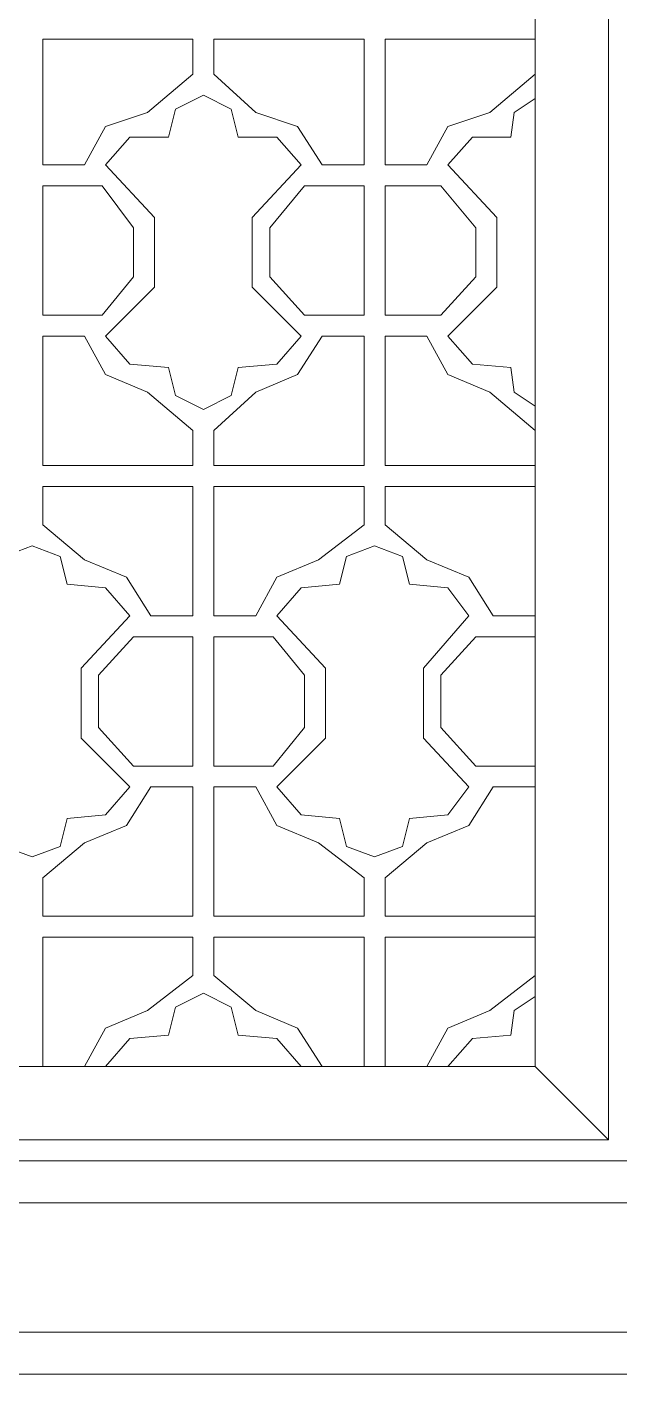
# Model space of a CAD drawing. Header units: centimetres. Extents: x -9.2 to 10.9, y -11.6 to 10.5.
# Drawn here: x -5.15 to -2.19, y -11.57 to -4.84 of the extents above; entities that cross this region are included whole.
import ezdxf

# ---------------------------------------------------------------- set-up
doc = ezdxf.new("R2010")
doc.units = ezdxf.units.CM
doc.header["$MEASUREMENT"] = 0
doc.layers.add('layer 1', color=7, linetype='Continuous')

msp = doc.modelspace()

# ---------------------------------------------------------------- linework, layer by layer
at = {"layer": 'layer 1', "color": 250, "lineweight": 0}
for points, knots in [([(-9.19759, 10.45281), (-9.19759, 10.45281), (10.90362, 10.45281), (10.90362, 10.45281), (10.90362, 10.45281), (10.90362, 10.45281), (10.90362, -11.56967), (10.90362, -11.56967), (10.90362, -11.56967), (10.90362, -11.56967), (-9.19759, -11.56967), (-9.19759, -11.56967), (-9.19759, -11.56967), (-9.19759, -11.56967), (-9.19759, 10.45281), (-9.19759, 10.45281)], [0, 0, 0, 0, 0.25, 0.25, 0.25, 0.25, 0.5, 0.5, 0.5, 0.5, 0.75, 0.75, 0.75, 0.75, 1, 1, 1, 1]), ([(-8.98821, 10.2432), (-8.98821, 10.2432), (10.69401, 10.2432), (10.69401, 10.2432), (10.69401, 10.2432), (10.69401, 10.2432), (10.69401, -11.36006), (10.69401, -11.36006), (10.69401, -11.36006), (10.69401, -11.36006), (-8.98821, -11.36006), (-8.98821, -11.36006), (-8.98821, -11.36006), (-8.98821, -11.36006), (-8.98821, 10.2432), (-8.98821, 10.2432)], [0, 0, 0, 0, 0.25, 0.25, 0.25, 0.25, 0.5, 0.5, 0.5, 0.5, 0.75, 0.75, 0.75, 0.75, 1, 1, 1, 1]), ([(-8.34187, 9.59709), (-8.34187, 9.59709), (10.0479, 9.59709), (10.0479, 9.59709), (10.0479, 9.59709), (10.0479, 9.59709), (10.0479, -10.71372), (10.0479, -10.71372), (10.0479, -10.71372), (10.0479, -10.71372), (-8.34187, -10.71372), (-8.34187, -10.71372), (-8.34187, -10.71372), (-8.34187, -10.71372), (-8.34187, 9.59709), (-8.34187, 9.59709)], [0, 0, 0, 0, 0.25, 0.25, 0.25, 0.25, 0.5, 0.5, 0.5, 0.5, 0.75, 0.75, 0.75, 0.75, 1, 1, 1, 1]), ([(-2.14223, -10.50434), (-2.14223, -10.50434), (-2.14223, 9.38748), (-2.14223, 9.38748), (-2.14223, 9.38748), (-2.14223, 9.38748), (-8.13249, 9.38748), (-8.13249, 9.38748), (-8.13249, 9.38748), (-8.13249, 9.38748), (-8.13249, -10.50434), (-8.13249, -10.50434), (-8.13249, -10.50434), (-8.13249, -10.50434), (-2.14223, -10.50434), (-2.14223, -10.50434)], [0, 0, 0, 0, 0.25, 0.25, 0.25, 0.25, 0.5, 0.5, 0.5, 0.5, 0.75, 0.75, 0.75, 0.75, 1, 1, 1, 1]), ([(-8.01018, -10.39953), (-8.01018, -10.39953), (-2.24703, -10.39953), (-2.24703, -10.39953), (-2.24703, -10.39953), (-2.24703, -10.39953), (-2.24703, 9.28268), (-2.24703, 9.28268), (-2.24703, 9.28268), (-2.24703, 9.28268), (-8.01018, 9.28268), (-8.01018, 9.28268), (-8.01018, 9.28268), (-8.01018, 9.28268), (-8.01018, -10.39953), (-8.01018, -10.39953)], [0, 0, 0, 0, 0.25, 0.25, 0.25, 0.25, 0.5, 0.5, 0.5, 0.5, 0.75, 0.75, 0.75, 0.75, 1, 1, 1, 1]), ([(-2.61374, -1.1435), (-2.61374, -1.1435), (-2.61374, 7.08222), (-2.61374, 7.08222), (-2.61374, 7.08222), (-2.61374, 7.08222), (-7.64347, 7.08222), (-7.64347, 7.08222), (-7.64347, 7.08222), (-7.64347, 7.08222), (-7.64347, -1.1435), (-7.64347, -1.1435), (-7.64347, -1.1435), (-7.64347, -1.1435), (-7.64347, -10.03283), (-7.64347, -10.03283), (-7.64347, -10.03283), (-7.64347, -10.03283), (-2.61374, -10.03283), (-2.61374, -10.03283), (-2.61374, -10.03283), (-2.61374, -10.03283), (-2.61374, -1.1435), (-2.61374, -1.1435)], [0, 0, 0, 0, 0.1666667, 0.1666667, 0.1666667, 0.1666667, 0.3333333, 0.3333333, 0.3333333, 0.3333333, 0.5, 0.5, 0.5, 0.5, 0.6666667, 0.6666667, 0.6666667, 0.6666667, 0.8333333, 0.8333333, 0.8333333, 0.8333333, 1, 1, 1, 1]), ([(-2.61374, -4.89829), (-2.61374, -4.89829), (-3.36465, -4.89829), (-3.36465, -4.89829), (-3.36465, -4.89829), (-3.36465, -4.89829), (-3.36465, -5.5269), (-3.36465, -5.5269), (-3.36465, -5.5269), (-3.36465, -5.5269), (-3.15504, -5.5269), (-3.15504, -5.5269)], [0, 0, 0, 0, 0.3333333, 0.3333333, 0.3333333, 0.3333333, 0.6666667, 0.6666667, 0.6666667, 0.6666667, 1, 1, 1, 1]), ([(-4.27289, -5.1777), (-4.27289, -5.1777), (-4.41248, -5.24749), (-4.41248, -5.24749), (-4.41248, -5.24749), (-4.41248, -5.24749), (-4.44749, -5.38731), (-4.44749, -5.38731)], [0, 0, 0, 0, 0.5, 0.5, 0.5, 0.5, 1, 1, 1, 1]), ([(-4.09806, -5.38731), (-4.09806, -5.38731), (-4.13307, -5.24749), (-4.13307, -5.24749), (-4.13307, -5.24749), (-4.13307, -5.24749), (-4.27289, -5.1777), (-4.27289, -5.1777)], [0, 0, 0, 0, 0.5, 0.5, 0.5, 0.5, 1, 1, 1, 1]), ([(-2.61374, -5.1952), (-2.61374, -5.1952), (-2.71854, -5.265), (-2.71854, -5.265), (-2.71854, -5.265), (-2.71854, -5.265), (-2.73605, -5.38731), (-2.73605, -5.38731)], [0, 0, 0, 0, 0.5, 0.5, 0.5, 0.5, 1, 1, 1, 1]), ([(-4.55229, -5.265), (-4.55229, -5.265), (-4.7619, -5.33479), (-4.7619, -5.33479), (-4.7619, -5.33479), (-4.7619, -5.33479), (-4.86648, -5.5269), (-4.86648, -5.5269)], [0, 0, 0, 0, 0.5, 0.5, 0.5, 0.5, 1, 1, 1, 1]), ([(-3.67907, -5.5269), (-3.67907, -5.5269), (-3.80138, -5.33479), (-3.80138, -5.33479), (-3.80138, -5.33479), (-3.80138, -5.33479), (-4.01076, -5.265), (-4.01076, -5.265)], [0, 0, 0, 0, 0.5, 0.5, 0.5, 0.5, 1, 1, 1, 1]), ([(-2.84085, -5.265), (-2.84085, -5.265), (-3.05024, -5.33479), (-3.05024, -5.33479), (-3.05024, -5.33479), (-3.05024, -5.33479), (-3.15504, -5.5269), (-3.15504, -5.5269)], [0, 0, 0, 0, 0.5, 0.5, 0.5, 0.5, 1, 1, 1, 1]), ([(-4.44749, -5.38731), (-4.44749, -5.38731), (-4.63959, -5.38731), (-4.63959, -5.38731), (-4.63959, -5.38731), (-4.63959, -5.38731), (-4.7619, -5.5269), (-4.7619, -5.5269)], [0, 0, 0, 0, 0.5, 0.5, 0.5, 0.5, 1, 1, 1, 1]), ([(-3.78387, -5.5269), (-3.78387, -5.5269), (-3.90596, -5.38731), (-3.90596, -5.38731), (-3.90596, -5.38731), (-3.90596, -5.38731), (-4.09806, -5.38731), (-4.09806, -5.38731)], [0, 0, 0, 0, 0.5, 0.5, 0.5, 0.5, 1, 1, 1, 1]), ([(-2.73605, -5.38731), (-2.73605, -5.38731), (-2.92815, -5.38731), (-2.92815, -5.38731), (-2.92815, -5.38731), (-2.92815, -5.38731), (-3.05024, -5.5269), (-3.05024, -5.5269)], [0, 0, 0, 0, 0.5, 0.5, 0.5, 0.5, 1, 1, 1, 1]), ([(-4.7619, -6.38261), (-4.7619, -6.38261), (-4.51728, -6.13822), (-4.51728, -6.13822), (-4.51728, -6.13822), (-4.51728, -6.13822), (-4.51728, -5.78902), (-4.51728, -5.78902), (-4.51728, -5.78902), (-4.51728, -5.78902), (-4.7619, -5.5269), (-4.7619, -5.5269)], [0, 0, 0, 0, 0.3333333, 0.3333333, 0.3333333, 0.3333333, 0.6666667, 0.6666667, 0.6666667, 0.6666667, 1, 1, 1, 1]), ([(-3.78387, -5.5269), (-3.78387, -5.5269), (-4.02827, -5.78902), (-4.02827, -5.78902), (-4.02827, -5.78902), (-4.02827, -5.78902), (-4.02827, -6.13822), (-4.02827, -6.13822), (-4.02827, -6.13822), (-4.02827, -6.13822), (-3.78387, -6.38261), (-3.78387, -6.38261)], [0, 0, 0, 0, 0.3333333, 0.3333333, 0.3333333, 0.3333333, 0.6666667, 0.6666667, 0.6666667, 0.6666667, 1, 1, 1, 1]), ([(-3.05024, -6.38261), (-3.05024, -6.38261), (-2.80584, -6.13822), (-2.80584, -6.13822), (-2.80584, -6.13822), (-2.80584, -6.13822), (-2.80584, -5.78902), (-2.80584, -5.78902), (-2.80584, -5.78902), (-2.80584, -5.78902), (-3.05024, -5.5269), (-3.05024, -5.5269)], [0, 0, 0, 0, 0.3333333, 0.3333333, 0.3333333, 0.3333333, 0.6666667, 0.6666667, 0.6666667, 0.6666667, 1, 1, 1, 1]), ([(-4.77918, -6.27781), (-4.77918, -6.27781), (-4.62209, -6.08571), (-4.62209, -6.08571), (-4.62209, -6.08571), (-4.62209, -6.08571), (-4.62209, -5.84131), (-4.62209, -5.84131), (-4.62209, -5.84131), (-4.62209, -5.84131), (-4.77918, -5.6317), (-4.77918, -5.6317)], [0, 0, 0, 0, 0.3333333, 0.3333333, 0.3333333, 0.3333333, 0.6666667, 0.6666667, 0.6666667, 0.6666667, 1, 1, 1, 1]), ([(-3.76637, -5.6317), (-3.76637, -5.6317), (-3.94097, -5.84131), (-3.94097, -5.84131), (-3.94097, -5.84131), (-3.94097, -5.84131), (-3.94097, -6.08571), (-3.94097, -6.08571), (-3.94097, -6.08571), (-3.94097, -6.08571), (-3.76637, -6.27781), (-3.76637, -6.27781)], [0, 0, 0, 0, 0.3333333, 0.3333333, 0.3333333, 0.3333333, 0.6666667, 0.6666667, 0.6666667, 0.6666667, 1, 1, 1, 1]), ([(-3.08525, -6.27781), (-3.08525, -6.27781), (-2.91065, -6.08571), (-2.91065, -6.08571), (-2.91065, -6.08571), (-2.91065, -6.08571), (-2.91065, -5.84131), (-2.91065, -5.84131), (-2.91065, -5.84131), (-2.91065, -5.84131), (-3.08525, -5.6317), (-3.08525, -5.6317)], [0, 0, 0, 0, 0.3333333, 0.3333333, 0.3333333, 0.3333333, 0.6666667, 0.6666667, 0.6666667, 0.6666667, 1, 1, 1, 1]), ([(-4.86648, -6.38261), (-4.86648, -6.38261), (-4.7619, -6.57472), (-4.7619, -6.57472), (-4.7619, -6.57472), (-4.7619, -6.57472), (-4.55229, -6.66224), (-4.55229, -6.66224)], [0, 0, 0, 0, 0.5, 0.5, 0.5, 0.5, 1, 1, 1, 1]), ([(-4.7619, -6.38261), (-4.7619, -6.38261), (-4.63959, -6.52243), (-4.63959, -6.52243), (-4.63959, -6.52243), (-4.63959, -6.52243), (-4.44749, -6.53993), (-4.44749, -6.53993)], [0, 0, 0, 0, 0.5, 0.5, 0.5, 0.5, 1, 1, 1, 1]), ([(-4.09806, -6.53993), (-4.09806, -6.53993), (-3.90596, -6.52243), (-3.90596, -6.52243), (-3.90596, -6.52243), (-3.90596, -6.52243), (-3.78387, -6.38261), (-3.78387, -6.38261)], [0, 0, 0, 0, 0.5, 0.5, 0.5, 0.5, 1, 1, 1, 1]), ([(-4.01076, -6.66224), (-4.01076, -6.66224), (-3.80138, -6.57472), (-3.80138, -6.57472), (-3.80138, -6.57472), (-3.80138, -6.57472), (-3.67907, -6.38261), (-3.67907, -6.38261)], [0, 0, 0, 0, 0.5, 0.5, 0.5, 0.5, 1, 1, 1, 1]), ([(-3.15504, -6.38261), (-3.15504, -6.38261), (-3.36465, -6.38261), (-3.36465, -6.38261), (-3.36465, -6.38261), (-3.36465, -6.38261), (-3.36465, -7.02895), (-3.36465, -7.02895), (-3.36465, -7.02895), (-3.36465, -7.02895), (-2.61374, -7.02895), (-2.61374, -7.02895)], [0, 0, 0, 0, 0.3333333, 0.3333333, 0.3333333, 0.3333333, 0.6666667, 0.6666667, 0.6666667, 0.6666667, 1, 1, 1, 1]), ([(-3.15504, -6.38261), (-3.15504, -6.38261), (-3.05024, -6.57472), (-3.05024, -6.57472), (-3.05024, -6.57472), (-3.05024, -6.57472), (-2.84085, -6.66224), (-2.84085, -6.66224)], [0, 0, 0, 0, 0.5, 0.5, 0.5, 0.5, 1, 1, 1, 1]), ([(-3.05024, -6.38261), (-3.05024, -6.38261), (-2.92815, -6.52243), (-2.92815, -6.52243), (-2.92815, -6.52243), (-2.92815, -6.52243), (-2.73605, -6.53993), (-2.73605, -6.53993)], [0, 0, 0, 0, 0.5, 0.5, 0.5, 0.5, 1, 1, 1, 1]), ([(-4.44749, -6.53993), (-4.44749, -6.53993), (-4.41248, -6.67952), (-4.41248, -6.67952), (-4.41248, -6.67952), (-4.41248, -6.67952), (-4.27289, -6.74954), (-4.27289, -6.74954)], [0, 0, 0, 0, 0.5, 0.5, 0.5, 0.5, 1, 1, 1, 1]), ([(-4.27289, -6.74954), (-4.27289, -6.74954), (-4.13307, -6.67952), (-4.13307, -6.67952), (-4.13307, -6.67952), (-4.13307, -6.67952), (-4.09806, -6.53993), (-4.09806, -6.53993)], [0, 0, 0, 0, 0.5, 0.5, 0.5, 0.5, 1, 1, 1, 1]), ([(-2.73605, -6.53993), (-2.73605, -6.53993), (-2.71854, -6.66224), (-2.71854, -6.66224), (-2.71854, -6.66224), (-2.71854, -6.66224), (-2.61374, -6.73204), (-2.61374, -6.73204)], [0, 0, 0, 0, 0.5, 0.5, 0.5, 0.5, 1, 1, 1, 1]), ([(-2.61374, -7.13375), (-2.61374, -7.13375), (-3.36465, -7.13375), (-3.36465, -7.13375), (-3.36465, -7.13375), (-3.36465, -7.13375), (-3.36465, -7.32586), (-3.36465, -7.32586), (-3.36465, -7.32586), (-3.36465, -7.32586), (-3.15504, -7.50046), (-3.15504, -7.50046)], [0, 0, 0, 0, 0.3333333, 0.3333333, 0.3333333, 0.3333333, 0.6666667, 0.6666667, 0.6666667, 0.6666667, 1, 1, 1, 1]), ([(-5.12861, -7.43066), (-5.12861, -7.43066), (-5.2682, -7.48295), (-5.2682, -7.48295), (-5.2682, -7.48295), (-5.2682, -7.48295), (-5.30321, -7.62277), (-5.30321, -7.62277)], [0, 0, 0, 0, 0.5, 0.5, 0.5, 0.5, 1, 1, 1, 1]), ([(-4.95401, -7.62277), (-4.95401, -7.62277), (-4.98879, -7.48295), (-4.98879, -7.48295), (-4.98879, -7.48295), (-4.98879, -7.48295), (-5.12861, -7.43066), (-5.12861, -7.43066)], [0, 0, 0, 0, 0.5, 0.5, 0.5, 0.5, 1, 1, 1, 1]), ([(-3.41717, -7.43066), (-3.41717, -7.43066), (-3.55676, -7.48295), (-3.55676, -7.48295), (-3.55676, -7.48295), (-3.55676, -7.48295), (-3.59177, -7.62277), (-3.59177, -7.62277)], [0, 0, 0, 0, 0.5, 0.5, 0.5, 0.5, 1, 1, 1, 1]), ([(-3.24234, -7.62277), (-3.24234, -7.62277), (-3.27735, -7.48295), (-3.27735, -7.48295), (-3.27735, -7.48295), (-3.27735, -7.48295), (-3.41717, -7.43066), (-3.41717, -7.43066)], [0, 0, 0, 0, 0.5, 0.5, 0.5, 0.5, 1, 1, 1, 1]), ([(-4.53479, -7.77986), (-4.53479, -7.77986), (-4.6571, -7.58776), (-4.6571, -7.58776), (-4.6571, -7.58776), (-4.6571, -7.58776), (-4.86648, -7.50046), (-4.86648, -7.50046)], [0, 0, 0, 0, 0.5, 0.5, 0.5, 0.5, 1, 1, 1, 1]), ([(-3.69657, -7.50046), (-3.69657, -7.50046), (-3.90596, -7.58776), (-3.90596, -7.58776), (-3.90596, -7.58776), (-3.90596, -7.58776), (-4.01076, -7.77986), (-4.01076, -7.77986)], [0, 0, 0, 0, 0.5, 0.5, 0.5, 0.5, 1, 1, 1, 1]), ([(-2.82335, -7.77986), (-2.82335, -7.77986), (-2.94543, -7.58776), (-2.94543, -7.58776), (-2.94543, -7.58776), (-2.94543, -7.58776), (-3.15504, -7.50046), (-3.15504, -7.50046)], [0, 0, 0, 0, 0.5, 0.5, 0.5, 0.5, 1, 1, 1, 1]), ([(-4.63959, -7.77986), (-4.63959, -7.77986), (-4.7619, -7.64005), (-4.7619, -7.64005), (-4.7619, -7.64005), (-4.7619, -7.64005), (-4.95401, -7.62277), (-4.95401, -7.62277)], [0, 0, 0, 0, 0.5, 0.5, 0.5, 0.5, 1, 1, 1, 1]), ([(-3.59177, -7.62277), (-3.59177, -7.62277), (-3.78387, -7.64005), (-3.78387, -7.64005), (-3.78387, -7.64005), (-3.78387, -7.64005), (-3.90596, -7.77986), (-3.90596, -7.77986)], [0, 0, 0, 0, 0.5, 0.5, 0.5, 0.5, 1, 1, 1, 1]), ([(-2.94543, -7.77986), (-2.94543, -7.77986), (-3.05024, -7.64005), (-3.05024, -7.64005), (-3.05024, -7.64005), (-3.05024, -7.64005), (-3.24234, -7.62277), (-3.24234, -7.62277)], [0, 0, 0, 0, 0.5, 0.5, 0.5, 0.5, 1, 1, 1, 1]), ([(-4.63959, -7.77986), (-4.63959, -7.77986), (-4.88399, -8.04176), (-4.88399, -8.04176), (-4.88399, -8.04176), (-4.88399, -8.04176), (-4.88399, -8.39119), (-4.88399, -8.39119), (-4.88399, -8.39119), (-4.88399, -8.39119), (-4.63959, -8.63558), (-4.63959, -8.63558)], [0, 0, 0, 0, 0.3333333, 0.3333333, 0.3333333, 0.3333333, 0.6666667, 0.6666667, 0.6666667, 0.6666667, 1, 1, 1, 1]), ([(-3.90596, -8.63558), (-3.90596, -8.63558), (-3.66156, -8.39119), (-3.66156, -8.39119), (-3.66156, -8.39119), (-3.66156, -8.39119), (-3.66156, -8.04176), (-3.66156, -8.04176), (-3.66156, -8.04176), (-3.66156, -8.04176), (-3.90596, -7.77986), (-3.90596, -7.77986)], [0, 0, 0, 0, 0.3333333, 0.3333333, 0.3333333, 0.3333333, 0.6666667, 0.6666667, 0.6666667, 0.6666667, 1, 1, 1, 1]), ([(-2.94543, -7.77986), (-2.94543, -7.77986), (-3.17255, -8.04176), (-3.17255, -8.04176), (-3.17255, -8.04176), (-3.17255, -8.04176), (-3.17255, -8.39119), (-3.17255, -8.39119), (-3.17255, -8.39119), (-3.17255, -8.39119), (-2.94543, -8.63558), (-2.94543, -8.63558)], [0, 0, 0, 0, 0.3333333, 0.3333333, 0.3333333, 0.3333333, 0.6666667, 0.6666667, 0.6666667, 0.6666667, 1, 1, 1, 1]), ([(-4.62209, -7.88467), (-4.62209, -7.88467), (-4.79669, -8.07677), (-4.79669, -8.07677), (-4.79669, -8.07677), (-4.79669, -8.07677), (-4.79669, -8.33867), (-4.79669, -8.33867), (-4.79669, -8.33867), (-4.79669, -8.33867), (-4.62209, -8.53078), (-4.62209, -8.53078)], [0, 0, 0, 0, 0.3333333, 0.3333333, 0.3333333, 0.3333333, 0.6666667, 0.6666667, 0.6666667, 0.6666667, 1, 1, 1, 1]), ([(-3.92346, -8.53078), (-3.92346, -8.53078), (-3.76637, -8.33867), (-3.76637, -8.33867), (-3.76637, -8.33867), (-3.76637, -8.33867), (-3.76637, -8.07677), (-3.76637, -8.07677), (-3.76637, -8.07677), (-3.76637, -8.07677), (-3.92346, -7.88467), (-3.92346, -7.88467)], [0, 0, 0, 0, 0.3333333, 0.3333333, 0.3333333, 0.3333333, 0.6666667, 0.6666667, 0.6666667, 0.6666667, 1, 1, 1, 1]), ([(-2.61374, -7.88467), (-2.61374, -7.88467), (-2.91065, -7.88467), (-2.91065, -7.88467), (-2.91065, -7.88467), (-2.91065, -7.88467), (-3.08525, -8.07677), (-3.08525, -8.07677), (-3.08525, -8.07677), (-3.08525, -8.07677), (-3.08525, -8.33867), (-3.08525, -8.33867), (-3.08525, -8.33867), (-3.08525, -8.33867), (-2.91065, -8.53078), (-2.91065, -8.53078), (-2.91065, -8.53078), (-2.91065, -8.53078), (-2.61374, -8.53078), (-2.61374, -8.53078)], [0, 0, 0, 0, 0.2, 0.2, 0.2, 0.2, 0.4, 0.4, 0.4, 0.4, 0.6, 0.6, 0.6, 0.6, 0.8, 0.8, 0.8, 0.8, 1, 1, 1, 1]), ([(-4.95401, -8.79268), (-4.95401, -8.79268), (-4.7619, -8.7754), (-4.7619, -8.7754), (-4.7619, -8.7754), (-4.7619, -8.7754), (-4.63959, -8.63558), (-4.63959, -8.63558)], [0, 0, 0, 0, 0.5, 0.5, 0.5, 0.5, 1, 1, 1, 1]), ([(-4.86648, -8.91499), (-4.86648, -8.91499), (-4.6571, -8.82769), (-4.6571, -8.82769), (-4.6571, -8.82769), (-4.6571, -8.82769), (-4.53479, -8.63558), (-4.53479, -8.63558)], [0, 0, 0, 0, 0.5, 0.5, 0.5, 0.5, 1, 1, 1, 1]), ([(-4.01076, -8.63558), (-4.01076, -8.63558), (-3.90596, -8.82769), (-3.90596, -8.82769), (-3.90596, -8.82769), (-3.90596, -8.82769), (-3.69657, -8.91499), (-3.69657, -8.91499)], [0, 0, 0, 0, 0.5, 0.5, 0.5, 0.5, 1, 1, 1, 1]), ([(-3.90596, -8.63558), (-3.90596, -8.63558), (-3.78387, -8.7754), (-3.78387, -8.7754), (-3.78387, -8.7754), (-3.78387, -8.7754), (-3.59177, -8.79268), (-3.59177, -8.79268)], [0, 0, 0, 0, 0.5, 0.5, 0.5, 0.5, 1, 1, 1, 1]), ([(-3.24234, -8.79268), (-3.24234, -8.79268), (-3.05024, -8.7754), (-3.05024, -8.7754), (-3.05024, -8.7754), (-3.05024, -8.7754), (-2.94543, -8.63558), (-2.94543, -8.63558)], [0, 0, 0, 0, 0.5, 0.5, 0.5, 0.5, 1, 1, 1, 1]), ([(-3.15504, -8.91499), (-3.15504, -8.91499), (-2.94543, -8.82769), (-2.94543, -8.82769), (-2.94543, -8.82769), (-2.94543, -8.82769), (-2.82335, -8.63558), (-2.82335, -8.63558)], [0, 0, 0, 0, 0.5, 0.5, 0.5, 0.5, 1, 1, 1, 1]), ([(-5.30321, -8.79268), (-5.30321, -8.79268), (-5.2682, -8.93249), (-5.2682, -8.93249), (-5.2682, -8.93249), (-5.2682, -8.93249), (-5.12861, -8.98478), (-5.12861, -8.98478)], [0, 0, 0, 0, 0.5, 0.5, 0.5, 0.5, 1, 1, 1, 1]), ([(-5.12861, -8.98478), (-5.12861, -8.98478), (-4.98879, -8.93249), (-4.98879, -8.93249), (-4.98879, -8.93249), (-4.98879, -8.93249), (-4.95401, -8.79268), (-4.95401, -8.79268)], [0, 0, 0, 0, 0.5, 0.5, 0.5, 0.5, 1, 1, 1, 1]), ([(-3.59177, -8.79268), (-3.59177, -8.79268), (-3.55676, -8.93249), (-3.55676, -8.93249), (-3.55676, -8.93249), (-3.55676, -8.93249), (-3.41717, -8.98478), (-3.41717, -8.98478)], [0, 0, 0, 0, 0.5, 0.5, 0.5, 0.5, 1, 1, 1, 1]), ([(-3.41717, -8.98478), (-3.41717, -8.98478), (-3.27735, -8.93249), (-3.27735, -8.93249), (-3.27735, -8.93249), (-3.27735, -8.93249), (-3.24234, -8.79268), (-3.24234, -8.79268)], [0, 0, 0, 0, 0.5, 0.5, 0.5, 0.5, 1, 1, 1, 1]), ([(-2.61374, -9.5786), (-2.61374, -9.5786), (-2.84085, -9.7532), (-2.84085, -9.7532), (-2.84085, -9.7532), (-2.84085, -9.7532), (-3.05024, -9.84073), (-3.05024, -9.84073), (-3.05024, -9.84073), (-3.05024, -9.84073), (-3.15504, -10.03283), (-3.15504, -10.03283), (-3.15504, -10.03283), (-3.15504, -10.03283), (-3.36465, -10.03283), (-3.36465, -10.03283), (-3.36465, -10.03283), (-3.36465, -10.03283), (-3.36465, -9.3865), (-3.36465, -9.3865), (-3.36465, -9.3865), (-3.36465, -9.3865), (-2.61374, -9.3865), (-2.61374, -9.3865)], [0, 0, 0, 0, 0.1666667, 0.1666667, 0.1666667, 0.1666667, 0.3333333, 0.3333333, 0.3333333, 0.3333333, 0.5, 0.5, 0.5, 0.5, 0.6666667, 0.6666667, 0.6666667, 0.6666667, 0.8333333, 0.8333333, 0.8333333, 0.8333333, 1, 1, 1, 1]), ([(-4.27289, -9.6659), (-4.27289, -9.6659), (-4.41248, -9.73592), (-4.41248, -9.73592), (-4.41248, -9.73592), (-4.41248, -9.73592), (-4.44749, -9.87551), (-4.44749, -9.87551)], [0, 0, 0, 0, 0.5, 0.5, 0.5, 0.5, 1, 1, 1, 1]), ([(-4.09806, -9.87551), (-4.09806, -9.87551), (-4.13307, -9.73592), (-4.13307, -9.73592), (-4.13307, -9.73592), (-4.13307, -9.73592), (-4.27289, -9.6659), (-4.27289, -9.6659)], [0, 0, 0, 0, 0.5, 0.5, 0.5, 0.5, 1, 1, 1, 1]), ([(-2.61374, -9.68341), (-2.61374, -9.68341), (-2.71854, -9.7532), (-2.71854, -9.7532), (-2.71854, -9.7532), (-2.71854, -9.7532), (-2.73605, -9.87551), (-2.73605, -9.87551), (-2.73605, -9.87551), (-2.73605, -9.87551), (-2.92815, -9.89302), (-2.92815, -9.89302), (-2.92815, -9.89302), (-2.92815, -9.89302), (-3.05024, -10.03283), (-3.05024, -10.03283)], [0, 0, 0, 0, 0.25, 0.25, 0.25, 0.25, 0.5, 0.5, 0.5, 0.5, 0.75, 0.75, 0.75, 0.75, 1, 1, 1, 1]), ([(-4.55229, -9.7532), (-4.55229, -9.7532), (-4.7619, -9.84073), (-4.7619, -9.84073), (-4.7619, -9.84073), (-4.7619, -9.84073), (-4.86648, -10.03283), (-4.86648, -10.03283)], [0, 0, 0, 0, 0.5, 0.5, 0.5, 0.5, 1, 1, 1, 1]), ([(-3.67907, -10.03283), (-3.67907, -10.03283), (-3.80138, -9.84073), (-3.80138, -9.84073), (-3.80138, -9.84073), (-3.80138, -9.84073), (-4.01076, -9.7532), (-4.01076, -9.7532)], [0, 0, 0, 0, 0.5, 0.5, 0.5, 0.5, 1, 1, 1, 1]), ([(-4.44749, -9.87551), (-4.44749, -9.87551), (-4.63959, -9.89302), (-4.63959, -9.89302), (-4.63959, -9.89302), (-4.63959, -9.89302), (-4.7619, -10.03283), (-4.7619, -10.03283)], [0, 0, 0, 0, 0.5, 0.5, 0.5, 0.5, 1, 1, 1, 1]), ([(-3.78387, -10.03283), (-3.78387, -10.03283), (-3.90596, -9.89302), (-3.90596, -9.89302), (-3.90596, -9.89302), (-3.90596, -9.89302), (-4.09806, -9.87551), (-4.09806, -9.87551)], [0, 0, 0, 0, 0.5, 0.5, 0.5, 0.5, 1, 1, 1, 1])]:
    msp.add_open_spline(points, degree=3, knots=knots, dxfattribs=at)
for points in [[(-5.07609, -5.5269), (-5.07609, -5.5269), (-5.07609, -4.89829), (-5.07609, -4.89829)], [(-5.07609, -4.89829), (-5.07609, -4.89829), (-4.32518, -4.89829), (-4.32518, -4.89829)], [(-4.32518, -4.89829), (-4.32518, -4.89829), (-4.32518, -5.07289), (-4.32518, -5.07289)], [(-4.22037, -5.07289), (-4.22037, -5.07289), (-4.22037, -4.89829), (-4.22037, -4.89829)], [(-4.22037, -4.89829), (-4.22037, -4.89829), (-3.46946, -4.89829), (-3.46946, -4.89829)], [(-3.46946, -4.89829), (-3.46946, -4.89829), (-3.46946, -5.5269), (-3.46946, -5.5269)], [(-4.32518, -5.07289), (-4.32518, -5.07289), (-4.55229, -5.265), (-4.55229, -5.265)], [(-4.01076, -5.265), (-4.01076, -5.265), (-4.22037, -5.07289), (-4.22037, -5.07289)], [(-2.61374, -5.07289), (-2.61374, -5.07289), (-2.84085, -5.265), (-2.84085, -5.265)], [(-4.86648, -5.5269), (-4.86648, -5.5269), (-5.07609, -5.5269), (-5.07609, -5.5269)], [(-3.46946, -5.5269), (-3.46946, -5.5269), (-3.67907, -5.5269), (-3.67907, -5.5269)], [(-5.07609, -6.27781), (-5.07609, -6.27781), (-5.07609, -5.6317), (-5.07609, -5.6317)], [(-5.07609, -5.6317), (-5.07609, -5.6317), (-4.77918, -5.6317), (-4.77918, -5.6317)], [(-3.46946, -5.6317), (-3.46946, -5.6317), (-3.76637, -5.6317), (-3.76637, -5.6317)], [(-3.46946, -6.27781), (-3.46946, -6.27781), (-3.46946, -5.6317), (-3.46946, -5.6317)], [(-3.08525, -5.6317), (-3.08525, -5.6317), (-3.36465, -5.6317), (-3.36465, -5.6317)], [(-3.36465, -5.6317), (-3.36465, -5.6317), (-3.36465, -6.27781), (-3.36465, -6.27781)], [(-4.77918, -6.27781), (-4.77918, -6.27781), (-5.07609, -6.27781), (-5.07609, -6.27781)], [(-3.76637, -6.27781), (-3.76637, -6.27781), (-3.46946, -6.27781), (-3.46946, -6.27781)], [(-3.36465, -6.27781), (-3.36465, -6.27781), (-3.08525, -6.27781), (-3.08525, -6.27781)], [(-4.86648, -6.38261), (-4.86648, -6.38261), (-5.07609, -6.38261), (-5.07609, -6.38261)], [(-5.07609, -6.38261), (-5.07609, -6.38261), (-5.07609, -7.02895), (-5.07609, -7.02895)], [(-3.67907, -6.38261), (-3.67907, -6.38261), (-3.46946, -6.38261), (-3.46946, -6.38261)], [(-3.46946, -6.38261), (-3.46946, -6.38261), (-3.46946, -7.02895), (-3.46946, -7.02895)], [(-4.55229, -6.66224), (-4.55229, -6.66224), (-4.32518, -6.85435), (-4.32518, -6.85435)], [(-4.22037, -6.85435), (-4.22037, -6.85435), (-4.01076, -6.66224), (-4.01076, -6.66224)], [(-2.84085, -6.66224), (-2.84085, -6.66224), (-2.61374, -6.85435), (-2.61374, -6.85435)], [(-4.32518, -7.02895), (-4.32518, -7.02895), (-4.32518, -6.85435), (-4.32518, -6.85435)], [(-4.22037, -7.02895), (-4.22037, -7.02895), (-4.22037, -6.85435), (-4.22037, -6.85435)], [(-5.07609, -7.02895), (-5.07609, -7.02895), (-4.32518, -7.02895), (-4.32518, -7.02895)], [(-3.46946, -7.02895), (-3.46946, -7.02895), (-4.22037, -7.02895), (-4.22037, -7.02895)], [(-5.07609, -7.32586), (-5.07609, -7.32586), (-5.07609, -7.13375), (-5.07609, -7.13375)], [(-5.07609, -7.13375), (-5.07609, -7.13375), (-4.32518, -7.13375), (-4.32518, -7.13375)], [(-4.32518, -7.13375), (-4.32518, -7.13375), (-4.32518, -7.77986), (-4.32518, -7.77986)], [(-4.22037, -7.13375), (-4.22037, -7.13375), (-4.22037, -7.77986), (-4.22037, -7.77986)], [(-3.46946, -7.13375), (-3.46946, -7.13375), (-4.22037, -7.13375), (-4.22037, -7.13375)], [(-3.46946, -7.32586), (-3.46946, -7.32586), (-3.46946, -7.13375), (-3.46946, -7.13375)], [(-4.86648, -7.50046), (-4.86648, -7.50046), (-5.07609, -7.32586), (-5.07609, -7.32586)], [(-3.46946, -7.32586), (-3.46946, -7.32586), (-3.69657, -7.50046), (-3.69657, -7.50046)], [(-4.32518, -7.77986), (-4.32518, -7.77986), (-4.53479, -7.77986), (-4.53479, -7.77986)], [(-4.22037, -7.77986), (-4.22037, -7.77986), (-4.01076, -7.77986), (-4.01076, -7.77986)], [(-2.82335, -7.77986), (-2.82335, -7.77986), (-2.61374, -7.77986), (-2.61374, -7.77986)], [(-4.32518, -7.88467), (-4.32518, -7.88467), (-4.62209, -7.88467), (-4.62209, -7.88467)], [(-4.32518, -8.53078), (-4.32518, -8.53078), (-4.32518, -7.88467), (-4.32518, -7.88467)], [(-4.22037, -8.53078), (-4.22037, -8.53078), (-4.22037, -7.88467), (-4.22037, -7.88467)], [(-4.22037, -7.88467), (-4.22037, -7.88467), (-3.92346, -7.88467), (-3.92346, -7.88467)], [(-4.62209, -8.53078), (-4.62209, -8.53078), (-4.32518, -8.53078), (-4.32518, -8.53078)], [(-3.92346, -8.53078), (-3.92346, -8.53078), (-4.22037, -8.53078), (-4.22037, -8.53078)], [(-4.53479, -8.63558), (-4.53479, -8.63558), (-4.32518, -8.63558), (-4.32518, -8.63558)], [(-4.32518, -8.63558), (-4.32518, -8.63558), (-4.32518, -9.28169), (-4.32518, -9.28169)], [(-4.01076, -8.63558), (-4.01076, -8.63558), (-4.22037, -8.63558), (-4.22037, -8.63558)], [(-4.22037, -8.63558), (-4.22037, -8.63558), (-4.22037, -9.28169), (-4.22037, -9.28169)], [(-2.82335, -8.63558), (-2.82335, -8.63558), (-2.61374, -8.63558), (-2.61374, -8.63558)], [(-2.61374, -8.63558), (-2.61374, -8.63558), (-2.61374, -9.28169), (-2.61374, -9.28169)], [(-5.07609, -9.08959), (-5.07609, -9.08959), (-4.86648, -8.91499), (-4.86648, -8.91499)], [(-3.69657, -8.91499), (-3.69657, -8.91499), (-3.46946, -9.08959), (-3.46946, -9.08959)], [(-3.36465, -9.08959), (-3.36465, -9.08959), (-3.15504, -8.91499), (-3.15504, -8.91499)], [(-5.07609, -9.28169), (-5.07609, -9.28169), (-5.07609, -9.08959), (-5.07609, -9.08959)], [(-3.46946, -9.28169), (-3.46946, -9.28169), (-3.46946, -9.08959), (-3.46946, -9.08959)], [(-3.36465, -9.28169), (-3.36465, -9.28169), (-3.36465, -9.08959), (-3.36465, -9.08959)], [(-4.32518, -9.28169), (-4.32518, -9.28169), (-5.07609, -9.28169), (-5.07609, -9.28169)], [(-4.22037, -9.28169), (-4.22037, -9.28169), (-3.46946, -9.28169), (-3.46946, -9.28169)], [(-2.61374, -9.28169), (-2.61374, -9.28169), (-3.36465, -9.28169), (-3.36465, -9.28169)], [(-5.07609, -10.03283), (-5.07609, -10.03283), (-5.07609, -9.3865), (-5.07609, -9.3865)], [(-5.07609, -9.3865), (-5.07609, -9.3865), (-4.32518, -9.3865), (-4.32518, -9.3865)], [(-4.32518, -9.3865), (-4.32518, -9.3865), (-4.32518, -9.5786), (-4.32518, -9.5786)], [(-3.46946, -9.3865), (-3.46946, -9.3865), (-4.22037, -9.3865), (-4.22037, -9.3865)], [(-4.22037, -9.3865), (-4.22037, -9.3865), (-4.22037, -9.5786), (-4.22037, -9.5786)], [(-3.46946, -10.03283), (-3.46946, -10.03283), (-3.46946, -9.3865), (-3.46946, -9.3865)], [(-4.32518, -9.5786), (-4.32518, -9.5786), (-4.55229, -9.7532), (-4.55229, -9.7532)], [(-4.01076, -9.7532), (-4.01076, -9.7532), (-4.22037, -9.5786), (-4.22037, -9.5786)], [(-4.86648, -10.03283), (-4.86648, -10.03283), (-5.07609, -10.03283), (-5.07609, -10.03283)], [(-3.67907, -10.03283), (-3.67907, -10.03283), (-3.46946, -10.03283), (-3.46946, -10.03283)], [(-2.61374, -10.03283), (-2.61374, -10.03283), (-2.24703, -10.39953), (-2.24703, -10.39953)]]:
    msp.add_open_spline(points, degree=3, dxfattribs=at)

doc.saveas('drawing.dxf')
